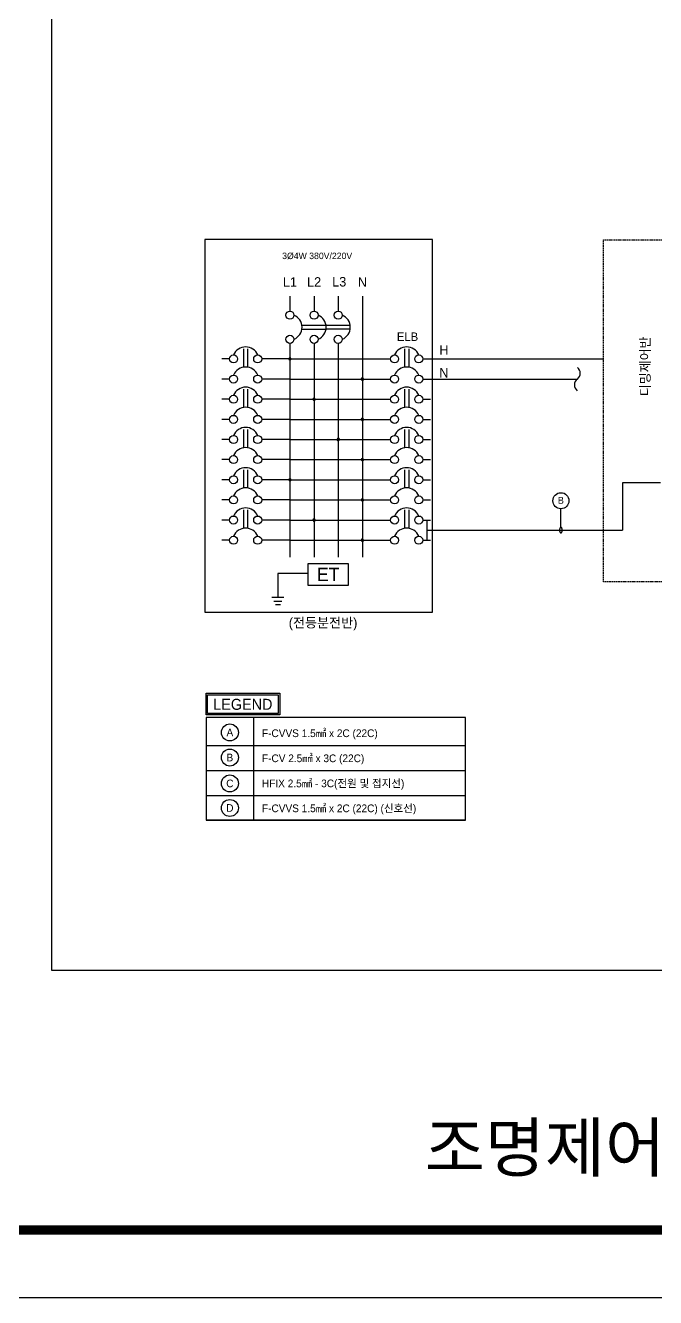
# Model space of a CAD drawing. Header units: millimetres. Extents: x 1282755 to 1285234, y -1758265 to -1757672.
# Drawn here: x 1284640.8 to 1284772.3, y -1758265.4 to -1757999.8 of the extents above; entities that cross this region are included whole.
import ezdxf
from ezdxf.enums import TextEntityAlignment as Align

# ---------------------------------------------------------------- set-up
doc = ezdxf.new("R2010")
doc.units = ezdxf.units.MM
doc.linetypes.add('HIDDEN', pattern=[0.375, 0.25, -0.125])
for name, color, linetype in [('A-SHEET-TEXT', 7, 'Continuous'), ('D', 2, 'Continuous'), ('DWG', 4, 'Continuous'), ('MR', 7, 'Continuous'), ('SHEET$0$BDR', 4, 'Continuous'), ('SHEET$0$sheet', 3, 'Continuous'), ('T', 7, 'Continuous')]:
    doc.layers.add(name, color=color, linetype=linetype)
doc.styles.add('CS', font='')
doc.styles.add('새굴림', font='NGULIM.TTF')
doc.styles.add('세종기술단', font='H2HDRM_0.TTF')
doc.styles.get('CS').set_extended_font_data('Gulim')

# ---------------------------------------------------------------- blocks, each defined once
blk = doc.blocks.new('SHEET$0$zw$653F')
at = {"layer": 'Defpoints', "color": 0}
blk.add_lwpolyline([(826.33, 0), (0, 0), (0, -593.1), (826.33, -593.1)], close=True, dxfattribs=at)
at = {"layer": 'SHEET$0$sheet', "const_width": 2}
blk.add_lwpolyline([(27.5, -27.5), (813.83, -27.5), (813.83, -579), (27.5, -579)], close=True, dxfattribs=at)
blk = doc.blocks.new('SHEET$0$미소건축시트')
blk.add_blockref('SHEET$0$zw$653F', (0, 593.1))
blk = doc.blocks.new('SHEET')
at = {"layer": 'SHEET$0$BDR', "xscale": 100, "yscale": 100, "zscale": 100}
blk.add_blockref('SHEET$0$미소건축시트', (1200122, -1758265), dxfattribs=at)

msp = doc.modelspace()

# ---------------------------------------------------------------- linework, layer by layer
at = {"color": 7}
for p, q in [((1284678.26, -1758044.55), (1284678.26, -1758122.29)), ((1284725.75, -1758044.55), (1284678.26, -1758044.55)), ((1284725.75, -1758122.29), (1284725.75, -1758044.55)), ((1284696.01, -1758056.38), (1284696.01, -1758059.47)), ((1284701.05, -1758056.38), (1284701.05, -1758059.47)), ((1284706.09, -1758056.38), (1284706.09, -1758059.47)), ((1284711.14, -1758056.38), (1284711.14, -1758110.83)), ((1284698.53, -1758062.41), (1284703.54, -1758062.41)), ((1284698.53, -1758063.25), (1284703.57, -1758063.25)), ((1284703.57, -1758062.41), (1284708.62, -1758062.41)), ((1284708.62, -1758063.25), (1284703.57, -1758063.25)), ((1284696.01, -1758066.2), (1284696.01, -1758110.83)), ((1284701.05, -1758066.2), (1284701.05, -1758110.83)), ((1284706.09, -1758066.2), (1284706.09, -1758110.83)), ((1284683.4, -1758069.45), (1284681.77, -1758069.45)), ((1284686.34, -1758067.35), (1284686.34, -1758071.13)), ((1284687.18, -1758067.35), (1284687.18, -1758071.13)), ((1284696.01, -1758069.45), (1284690.12, -1758069.45)), ((1284696.01, -1758069.45), (1284711.14, -1758069.45)), ((1284711.14, -1758069.45), (1284717.02, -1758069.45)), ((1284719.96, -1758067.35), (1284719.96, -1758071.13)), ((1284720.8, -1758067.35), (1284720.8, -1758071.13)), ((1284723.72, -1758069.45), (1284725.35, -1758069.45)), ((1284683.4, -1758073.65), (1284681.77, -1758073.65)), ((1284696.01, -1758073.65), (1284690.12, -1758073.65)), ((1284696.01, -1758073.65), (1284711.14, -1758073.65)), ((1284711.14, -1758073.65), (1284717.02, -1758073.65)), ((1284723.72, -1758073.65), (1284725.35, -1758073.65)), ((1284686.34, -1758075.75), (1284686.34, -1758079.54)), ((1284687.18, -1758075.75), (1284687.18, -1758079.54)), ((1284719.96, -1758075.75), (1284719.96, -1758079.54)), ((1284720.8, -1758075.75), (1284720.8, -1758079.54)), ((1284683.4, -1758077.86), (1284681.77, -1758077.86)), ((1284683.4, -1758077.86), (1284681.77, -1758077.86)), ((1284696.01, -1758077.86), (1284690.12, -1758077.86)), ((1284696.01, -1758077.86), (1284711.14, -1758077.86)), ((1284711.14, -1758077.86), (1284717.02, -1758077.86)), ((1284723.75, -1758077.86), (1284725.38, -1758077.86)), ((1284683.4, -1758082.06), (1284681.77, -1758082.06)), ((1284696.01, -1758082.06), (1284690.12, -1758082.06)), ((1284696.01, -1758082.06), (1284711.14, -1758082.06)), ((1284711.14, -1758082.06), (1284717.02, -1758082.06)), ((1284723.75, -1758082.06), (1284725.38, -1758082.06)), ((1284686.34, -1758084.16), (1284686.34, -1758087.94)), ((1284687.18, -1758084.16), (1284687.18, -1758087.94)), ((1284719.96, -1758084.16), (1284719.96, -1758087.94)), ((1284720.8, -1758084.16), (1284720.8, -1758087.94)), ((1284683.4, -1758086.26), (1284681.77, -1758086.26)), ((1284696.01, -1758086.26), (1284690.12, -1758086.26)), ((1284696.01, -1758086.26), (1284711.14, -1758086.26)), ((1284711.14, -1758086.26), (1284717.02, -1758086.26)), ((1284723.75, -1758086.26), (1284725.38, -1758086.26)), ((1284683.4, -1758090.46), (1284681.77, -1758090.46)), ((1284696.01, -1758090.46), (1284690.12, -1758090.46)), ((1284696.01, -1758090.46), (1284711.14, -1758090.46)), ((1284711.14, -1758090.46), (1284717.02, -1758090.46)), ((1284723.75, -1758090.46), (1284725.38, -1758090.46)), ((1284686.34, -1758092.57), (1284686.34, -1758096.35)), ((1284687.18, -1758092.57), (1284687.18, -1758096.35)), ((1284719.96, -1758092.57), (1284719.96, -1758096.35)), ((1284720.8, -1758092.57), (1284720.8, -1758096.35)), ((1284683.4, -1758094.67), (1284681.77, -1758094.67)), ((1284696.01, -1758094.67), (1284690.12, -1758094.67)), ((1284696.01, -1758094.67), (1284711.14, -1758094.67)), ((1284711.14, -1758094.67), (1284717.02, -1758094.67)), ((1284723.75, -1758094.67), (1284725.38, -1758094.67)), ((1284683.4, -1758098.87), (1284681.77, -1758098.87)), ((1284696.01, -1758098.87), (1284690.12, -1758098.87)), ((1284696.01, -1758098.87), (1284711.14, -1758098.87)), ((1284711.14, -1758098.87), (1284717.02, -1758098.87)), ((1284723.75, -1758098.87), (1284725.38, -1758098.87)), ((1284686.34, -1758100.97), (1284686.34, -1758104.75)), ((1284687.18, -1758100.97), (1284687.18, -1758104.75)), ((1284719.96, -1758100.97), (1284719.96, -1758104.75)), ((1284720.8, -1758100.97), (1284720.8, -1758104.75)), ((1284683.4, -1758103.07), (1284681.77, -1758103.07)), ((1284696.01, -1758103.07), (1284690.12, -1758103.07)), ((1284696.01, -1758103.07), (1284711.14, -1758103.07)), ((1284711.14, -1758103.07), (1284717.02, -1758103.07)), ((1284723.75, -1758103.07), (1284725.38, -1758103.07)), ((1284683.4, -1758107.28), (1284681.77, -1758107.28)), ((1284696.01, -1758107.28), (1284690.12, -1758107.28)), ((1284696.01, -1758107.28), (1284711.14, -1758107.28)), ((1284711.14, -1758107.28), (1284717.02, -1758107.28)), ((1284723.75, -1758107.28), (1284725.38, -1758107.28)), ((1284699.79, -1758112.13), (1284708.2, -1758112.13)), ((1284699.79, -1758116.75), (1284699.79, -1758112.13)), ((1284708.2, -1758112.13), (1284708.2, -1758116.75)), ((1284693.49, -1758114.23), (1284693.49, -1758119.18)), ((1284699.79, -1758114.23), (1284693.49, -1758114.23)), ((1284708.2, -1758116.75), (1284699.79, -1758116.75)), ((1284692.22, -1758119.18), (1284694.75, -1758119.18)), ((1284692.64, -1758120.02), (1284694.33, -1758120.02)), ((1284678.26, -1758122.29), (1284725.75, -1758122.29)), ((1284693, -1758120.69), (1284694.01, -1758120.69))]:
    msp.add_line(p, q, dxfattribs=at)
at = {"color": 1}
for p, q in [((1284773.37, -1758095.28), (1284765.41, -1758095.28)), ((1284724.56, -1758103.07), (1284724.56, -1758107.28)), ((1284724.56, -1758105.17), (1284743.66, -1758105.17))]:
    msp.add_line(p, q, dxfattribs=at)
at = {"color": 2, "linetype": 'HIDDEN'}
msp.add_lwpolyline([(1284761.46, -1758044.62), (1284803.64, -1758044.62), (1284803.64, -1758115.94), (1284761.46, -1758115.94)], close=True, dxfattribs=at)
at = {"color": 4}
for centre, start, end in [((1284755.1, -1758072.44), 306.8699, 53.1301), ((1284756.92, -1758074.87), 126.8699, 233.1301)]:
    msp.add_arc(centre, 1.52, start, end, dxfattribs=at)
at = {"color": 7}
for centre, major_axis, start_param, end_param in [((1284696.01, -1758060.31), (-0.594, 0.594), 3.926991, 10.210176), ((1284695.8, -1758062.83), (-2.12, 1.72), 2.64829, 5.000301), ((1284701.05, -1758060.31), (-0.594, 0.594), 3.926991, 10.210176), ((1284700.84, -1758062.83), (-1.95, 1.91), 2.739413, 5.091423), ((1284706.09, -1758060.31), (-0.594, 0.594), 3.926991, 10.210176), ((1284705.88, -1758062.83), (-2.12, 1.72), 2.64829, 5.000301), ((1284686.76, -1758069.66), (-2.73, 0), 3.536384, 5.888394), ((1284696.01, -1758065.35), (-0.594, 0.594), 3.926991, 10.210176), ((1284701.05, -1758065.35), (-0.594, 0.594), 3.926991, 10.210176), ((1284706.09, -1758065.35), (-0.594, 0.594), 3.926991, 10.210176), ((1284720.38, -1758069.66), (-2.73, 0), 3.536384, 5.888394), ((1284684.24, -1758069.45), (0.594, 0.594), 5.497787, 11.780972), ((1284689.28, -1758069.45), (0.594, 0.594), 5.497787, 11.780972), ((1284696.01, -1758069.45), (-0.247, 0.049), 3.337939, 6.479532), ((1284696.01, -1758069.45), (0.049, 0.247), 1.767146, 4.908739), ((1284717.86, -1758069.45), (0.594, 0.594), 5.497787, 11.780972), ((1284722.91, -1758069.45), (0.594, 0.594), 5.497787, 11.780972), ((1284686.76, -1758073.86), (-2.73, 0), 3.536384, 5.888394), ((1284720.38, -1758073.86), (-2.73, 0), 3.536384, 5.888394), ((1284684.24, -1758073.65), (-0.594, 0.594), 3.926991, 10.210176), ((1284689.28, -1758073.65), (-0.594, 0.594), 3.926991, 10.210176), ((1284711.14, -1758073.65), (-0.247, 0.049), 3.337941, 6.479533), ((1284711.14, -1758073.65), (-0.178, 0.178), 0.785398, 3.926991), ((1284717.86, -1758073.65), (-0.594, 0.594), 3.926991, 10.210176), ((1284722.91, -1758073.65), (-0.594, 0.594), 3.926991, 10.210176), ((1284684.24, -1758077.86), (-0.594, 0.594), 3.926991, 10.210176), ((1284686.76, -1758078.07), (1.36, 2.37), -0.654649, 1.697361), ((1284689.28, -1758077.86), (-0.594, 0.594), 3.926991, 10.210176), ((1284701.05, -1758077.86), (-0.247, 0.049), 3.337942, 6.479534), ((1284717.86, -1758077.86), (-0.594, 0.594), 3.926991, 10.210176), ((1284720.38, -1758078.07), (1.36, 2.37), -0.654649, 1.697361), ((1284722.91, -1758077.86), (-0.594, 0.594), 3.926991, 10.210176), ((1284686.76, -1758082.27), (1.36, 2.37), -0.654649, 1.697361), ((1284701.05, -1758077.86), (-0.178, 0.178), 0.785398, 3.926991), ((1284720.38, -1758082.27), (1.36, 2.37), -0.654649, 1.697361), ((1284684.24, -1758082.06), (0.594, 0.594), 5.497787, 11.780972), ((1284689.28, -1758082.06), (0.594, 0.594), 5.497787, 11.780972), ((1284711.14, -1758082.06), (-0.247, 0.049), 3.337942, 6.479534), ((1284711.14, -1758082.06), (0.178, 0.178), 2.356194, 5.497787), ((1284717.86, -1758082.06), (0.594, 0.594), 5.497787, 11.780972), ((1284722.91, -1758082.06), (0.594, 0.594), 5.497787, 11.780972), ((1284684.24, -1758086.26), (0.594, 0.594), 5.497787, 11.780972), ((1284686.76, -1758086.47), (2.2, 1.62), -0.239166, 2.112844), ((1284689.28, -1758086.26), (0.594, 0.594), 5.497787, 11.780972), ((1284717.86, -1758086.26), (0.594, 0.594), 5.497787, 11.780972), ((1284720.38, -1758086.47), (2.2, 1.62), -0.239166, 2.112844), ((1284722.91, -1758086.26), (0.594, 0.594), 5.497787, 11.780972), ((1284686.76, -1758090.67), (-2.73, 0), 3.536384, 5.888394), ((1284706.09, -1758086.26), (-0.178, 0.178), 3.926991, 7.068583), ((1284706.09, -1758086.26), (-0.247, 0.049), 0.196349, 3.337942), ((1284720.38, -1758090.67), (-2.73, 0), 3.536384, 5.888394), ((1284684.24, -1758090.46), (-0.594, 0.594), 3.926991, 10.210176), ((1284689.28, -1758090.46), (-0.594, 0.594), 3.926991, 10.210176), ((1284711.14, -1758090.46), (-0.247, 0.049), 3.337941, 6.479533), ((1284711.14, -1758090.46), (-0.178, 0.178), 0.785398, 3.926991), ((1284717.86, -1758090.46), (-0.594, 0.594), 3.926991, 10.210176), ((1284722.91, -1758090.46), (-0.594, 0.594), 3.926991, 10.210176), ((1284686.76, -1758094.88), (1.36, 2.37), -0.654649, 1.697361), ((1284720.38, -1758094.88), (1.36, 2.37), -0.654649, 1.697361), ((1284684.24, -1758094.67), (-0.594, 0.594), 3.926991, 10.210176), ((1284686.76, -1758099.08), (1.36, 2.37), -0.654649, 1.697361), ((1284689.28, -1758094.67), (-0.594, 0.594), 3.926991, 10.210176), ((1284696.01, -1758094.67), (0.049, 0.247), -1.374447, 1.767146), ((1284696.01, -1758094.67), (-0.247, 0.049), 0.196347, 3.337939), ((1284717.86, -1758094.67), (-0.594, 0.594), 3.926991, 10.210176), ((1284720.38, -1758099.08), (1.36, 2.37), -0.654649, 1.697361), ((1284722.91, -1758094.67), (-0.594, 0.594), 3.926991, 10.210176), ((1284684.24, -1758098.87), (-0.594, 0.594), 3.926991, 10.210176), ((1284689.28, -1758098.87), (-0.594, 0.594), 3.926991, 10.210176), ((1284711.14, -1758098.87), (-0.247, 0.049), 3.337941, 6.479533), ((1284711.14, -1758098.87), (-0.178, 0.178), 0.785398, 3.926991), ((1284717.86, -1758098.87), (-0.594, 0.594), 3.926991, 10.210176), ((1284722.91, -1758098.87), (-0.594, 0.594), 3.926991, 10.210176), ((1284686.76, -1758103.28), (1.36, 2.37), -0.654649, 1.697361), ((1284720.38, -1758103.28), (1.36, 2.37), -0.654649, 1.697361), ((1284684.24, -1758103.07), (0.594, 0.594), 5.497787, 11.780972), ((1284689.28, -1758103.07), (0.594, 0.594), 5.497787, 11.780972), ((1284701.05, -1758103.07), (-0.247, 0.049), 3.337942, 6.479534), ((1284701.05, -1758103.07), (-0.178, 0.178), 0.785398, 3.926991), ((1284717.86, -1758103.07), (0.594, 0.594), 5.497787, 11.780972), ((1284722.91, -1758103.07), (0.594, 0.594), 5.497787, 11.780972), ((1284684.24, -1758107.28), (0.594, 0.594), 5.497787, 11.780972), ((1284686.76, -1758107.49), (-2.73, 0), 3.536384, 5.888394), ((1284689.28, -1758107.28), (0.594, 0.594), 5.497787, 11.780972), ((1284717.86, -1758107.28), (0.594, 0.594), 5.497787, 11.780972), ((1284720.38, -1758107.49), (-2.73, 0), 3.536384, 5.888394), ((1284722.91, -1758107.28), (0.594, 0.594), 5.497787, 11.780972), ((1284711.14, -1758107.28), (-0.247, 0.049), 3.337942, 6.479534), ((1284711.14, -1758107.28), (-0.178, 0.178), 0.785398, 3.926991)]:
    msp.add_ellipse(centre, major_axis=major_axis, ratio=1, start_param=start_param, end_param=end_param, dxfattribs=at)
at = {"layer": 'D', "color": 3}
msp.add_line((1284725.35, -1758069.45), (1284761.46, -1758069.45), dxfattribs=at)
at = {"layer": 'D', "color": 5}
msp.add_line((1284725.35, -1758073.65), (1284756.01, -1758073.65), dxfattribs=at)
at = {"layer": 'D', "color": 1}
for p, q in [((1284752.58, -1758104.56), (1284752.58, -1758100.71)), ((1284732.67, -1758144.29), (1284678.54, -1758144.29)), ((1284678.54, -1758144.29), (1284678.54, -1758165.68)), ((1284688.4, -1758144.29), (1284688.4, -1758165.68)), ((1284732.67, -1758165.68), (1284732.67, -1758144.29)), ((1284732.67, -1758150.18), (1284678.54, -1758150.18)), ((1284732.67, -1758150.18), (1284678.54, -1758150.18)), ((1284732.67, -1758155.42), (1284678.54, -1758155.42)), ((1284732.67, -1758155.42), (1284678.54, -1758155.42)), ((1284732.67, -1758160.66), (1284678.54, -1758160.66)), ((1284678.54, -1758165.68), (1284732.67, -1758165.68)), ((1284732.67, -1758165.68), (1284678.54, -1758165.68)), ((1284732.67, -1758165.68), (1284678.54, -1758165.68)), ((1284688.4, -1758165.68), (1284678.54, -1758165.68)), ((1284732.67, -1758165.68), (1284678.54, -1758165.68)), ((1284732.67, -1758165.68), (1284678.54, -1758165.68)), ((1284732.67, -1758165.68), (1284678.54, -1758165.68)), ((1284732.67, -1758165.68), (1284678.54, -1758165.68)), ((1284732.67, -1758165.68), (1284678.54, -1758165.68)), ((1284732.67, -1758165.68), (1284678.54, -1758165.68))]:
    msp.add_line(p, q, dxfattribs=at)
msp.add_lwpolyline([(1284752.58, -1758105.79, -0.227121), (1284752.52, -1758105.76, -0.089188), (1284752.44, -1758105.61, -0.046156), (1284752.39, -1758105.43, -0.034304), (1284752.38, -1758105.17, -0.034304), (1284752.39, -1758104.92, -0.046156), (1284752.44, -1758104.74, -0.089188), (1284752.52, -1758104.59, -0.227121), (1284752.58, -1758104.56, -0.227121), (1284752.65, -1758104.59, -0.089188), (1284752.73, -1758104.74, -0.046156), (1284752.77, -1758104.92, -0.034304), (1284752.79, -1758105.17, -0.034304), (1284752.77, -1758105.43, -0.046156), (1284752.73, -1758105.61, -0.089188), (1284752.65, -1758105.76, -0.227121)], format="xyb", close=True, dxfattribs=at)
for points in [[(1284678.51, -1758139.22), (1284693.9, -1758139.22), (1284693.9, -1758143.76), (1284678.51, -1758143.76)], [(1284678.83, -1758139.55), (1284693.57, -1758139.55), (1284693.57, -1758143.43), (1284678.83, -1758143.43)]]:
    msp.add_lwpolyline(points, close=True, dxfattribs=at)
for centre, radius in [((1284752.58, -1758099.04), 1.68), ((1284683.47, -1758147.4), 1.77), ((1284683.47, -1758152.64), 1.77), ((1284683.47, -1758158.04), 1.77), ((1284683.47, -1758163.17), 1.77)]:
    msp.add_circle(centre, radius, dxfattribs=at)
at = {"layer": 'DWG', "color": 1}
for p in [(1284765.41, -1758095.28), (1284743.66, -1758105.17)]:
    msp.add_line(p, (1284765.41, -1758105.17), dxfattribs=at)
at = {"layer": 'MR', "color": 2}
msp.add_lwpolyline([(1284938.65, -1757863.51), (1284938.65, -1758197.07), (1284646.27, -1758197.07), (1284646.27, -1757863.51)], dxfattribs=at)

# ---------------------------------------------------------------- block references
at = {"xscale": 0.01, "yscale": 0.01, "zscale": 0.01}
msp.add_blockref('SHEET', (1272406.76, -1740682.7), dxfattribs=at)

# ---------------------------------------------------------------- texts
at = {"color": 7, "style": '새굴림'}
for s, height, p in [('3%%2164W 380V/220V', 1.3563, (1284694.39, -1758048.61)), ('(전등분전반)', 2, (1284695.76, -1758125.5))]:
    msp.add_text(s, height=height, dxfattribs=at).set_placement(p)
for s, height, p in [('L1', 1.989, (1284696.01, -1758054.38)), ('L2', 1.989, (1284701.05, -1758054.38)), ('L3', 1.989, (1284706.3, -1758054.33)), ('N', 1.99, (1284711.14, -1758054.38)), ('ELB', 1.763, (1284720.56, -1758065.69)), ('ET', 2.774, (1284703.99, -1758115.8))]:
    msp.add_text(s, height=height, dxfattribs=at).set_placement(p, align=Align.CENTER)
at = {"color": 1, "style": '새굴림'}
msp.add_text('H', height=1.99, dxfattribs=at).set_placement((1284728.15, -1758068.59), align=Align.CENTER)
at = {"color": 7, "style": '새굴림'}
msp.add_text('디밍제어반', height=1.991, rotation=90, dxfattribs=at).set_placement((1284771.15, -1758071), align=Align.CENTER)
at = {"color": 5, "style": '새굴림'}
msp.add_text('N', height=1.99, dxfattribs=at).set_placement((1284728.15, -1758073.33), align=Align.CENTER)
at = {"layer": 'A-SHEET-TEXT', "style": '세종기술단'}
msp.add_text('조명제어 기기상세도 및 결선도', height=10, dxfattribs=at).set_placement((1284811.17, -1758234.04), align=Align.MIDDLE_CENTER)
at = {"layer": 'T', "color": 7, "style": 'CS'}
msp.add_text('B', height=1.44, dxfattribs=at).set_placement((1284752.57, -1758098.95), align=Align.MIDDLE)
msp.add_text('LEGEND', height=2.297, dxfattribs=at).set_placement((1284680, -1758142.68))
for s, p in [('A', (1284683.47, -1758147.4)), ('B', (1284683.47, -1758152.64)), ('C', (1284683.47, -1758158.04)), ('D', (1284683.47, -1758163.17))]:
    msp.add_text(s, height=1.6, dxfattribs=at).set_placement(p, align=Align.MIDDLE_CENTER)
for s, p in [('F-CVVS 1.5㎟ x 2C (22C) ', (1284690.17, -1758147.57)), ('F-CV 2.5㎟ x 3C (22C) ', (1284690.17, -1758152.8)), ('HFIX 2.5㎟ - 3C(전원 및 접지선)', (1284690.17, -1758158.04)), ('F-CVVS 1.5㎟ x 2C (22C) (신호선)', (1284690.17, -1758163.24))]:
    msp.add_text(s, height=1.608, dxfattribs=at).set_placement(p, align=Align.MIDDLE_LEFT)

doc.saveas('drawing.dxf')
